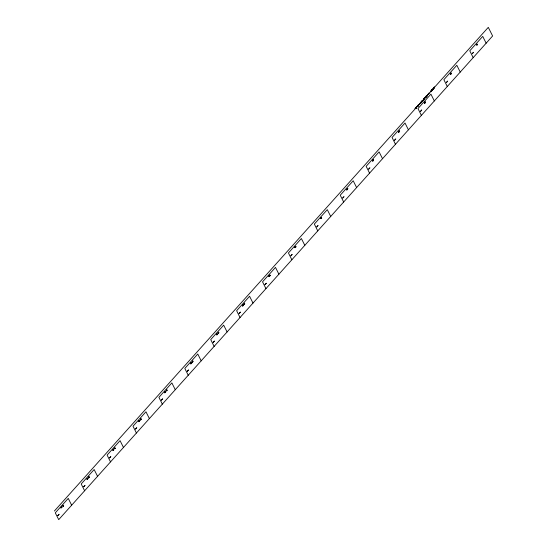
<?xml version="1.0" encoding="UTF-8"?>
<svg xmlns="http://www.w3.org/2000/svg" width="547" height="547" viewBox="0 0 547 547"><rect width="100%" height="100%" fill="white"/><g stroke="black" fill="none" stroke-linecap="round" stroke-linejoin="round"><path stroke-width="0.82" d="M112.921 450.516L113.639 449.196L113.174 449.716M372.616 161.037L372.876 160.558M87.007 479.418L87.862 478.29M346.695 189.946L347.55 188.824M165.023 392.418L165.406 391.837M424.704 102.952L425.094 102.371M425.614 102.159L425.026 102.986L425.498 102.31M242.547 305.541L242.765 305.144M164.743 392.767L165.31 391.905M424.424 103.301L424.992 102.439M190.766 363.283L191.628 362.401M450.461 73.804L451.323 72.922M421.6 102.166L421.983 100.73M425.805 97.421L426.106 96.135M426.065 97.134L427.022 96.033M422.031 101.345L422.66 100.641M426.154 96.751L426.783 96.053M296.016 246.704L295.154 247.203A2.14 0.513 -49.5 0 0 294.983 247.463M164.64 392.349L165.584 391.262M424.328 102.877L425.265 101.797M428.479 94.399L428.766 93.305M428.684 94.323L429.033 92.997M269.11 275.9L269.65 275.271M113.167 450.078L113.749 449.429M295.681 246.376L294.983 247.203M294.936 247.107L295.763 246.191M269.849 275.551L269.637 275.838L270.033 275.073M87.253 478.94L87.705 478.406M346.942 189.467L347.386 188.934M86.918 478.912L88.122 478.023M346.607 189.447L347.803 188.558M416.288 107.212L415.33 108.32M416.582 106.877L416.253 108.06M418.592 105.386L418.27 105.906L418.865 104.641L417.662 105.544L418.277 105.017A1.737 0.417 -49.5 0 1 418.537 105.434L418.564 105.455M164.914 391.987L165.522 391.344M420.554 102.453L419.631 104.19L419.419 103.773M424.595 102.521L425.142 101.913M433.887 87.499L433.156 89.113L432.944 88.689M433.231 89.236L434.079 87.376L434.359 87.841M417.429 105.851L417.648 105.557L417.252 106.398M424.178 98.337L424.499 98.077A1.737 0.417 -49.5 0 1 424.752 98.501L423.809 99.691L425.081 97.708L423.474 99.465M243.312 305.472L243.217 305.616M269.192 275.722L269.821 275.073M242.683 305.247L242.389 306.081L243.018 305.869M373.546 160.305L373.505 160.36M295.202 247.135L294.854 247.34M423.645 98.918L424.226 98.234M424.629 102.904L424.684 102.378M295.086 246.847L295.606 246.314M113.619 449.073L112.914 449.866M373.314 159.594L372.582 160.408M422.831 100.792L423.337 100.245L422.113 100.586M426.961 96.19L427.453 95.65L426.236 95.992M372.999 160.319L373.369 159.956M428.547 94.481L427.487 94.624L427.843 94.214M63.021 506.44L63.664 505.777M88.86 477.627L89.462 477.011M114.781 448.738L115.41 448.048L115.15 448.328M140.729 419.829L141.365 419.18M166.596 390.975L167.245 390.312M217.603 334.19L216.769 335.072M218.369 333.28L219.005 332.631M244.126 304.556L244.769 303.886M418.229 105.954L417.334 106.624M476.854 45.203L477.435 44.56M139.177 421.614L139.635 421.108M398.763 132.203L399.344 131.615M415.973 108.497L416.582 107.821M420.691 103.185L421.108 102.72M434.236 88.088L434.434 87.91M425.71 97.639L426.325 96.956M61.797 506.864L60.854 507.924M321.499 217.378L320.563 218.431L321.075 218.205A1.86 0.451 -49.5 0 1 321.308 218.178M418.264 105.968L417.34 106.733M373.027 160.312L373.464 159.936M268.919 276.467L269.042 276.543A1.422 0.342 -49.5 0 0 269.322 276.44L270.136 275.503M269.835 275.941L270.074 275.497M416.739 106.651L416.452 106.918M87.103 479.466L88.149 478.126M415.337 108.162L414.934 108.614L416.014 108.327M421.73 102.077L422.202 101.551M420.438 102.474L420.93 101.974M433.962 87.397L434.455 86.898M54.385 511.021L488.293 27.35L492.615 35.979L58.707 519.65L55.295 512.84L68.252 498.399L71.657 505.209M61.1 507.766L61.79 506.994A1.908 0.458 -49.5 0 1 61.934 506.843M320.802 218.274L321.499 217.508A1.908 0.458 -49.5 0 1 321.636 217.357M139.095 421.409L138.815 421.723M139.294 421.19L140.073 420.369L138.965 420.834M190.739 363.871L191.867 362.873M398.496 132.306L398.763 131.964M398.961 131.745L399.72 130.89L398.633 131.389M450.427 74.392L451.562 73.394L450.496 73.92M192.236 362.47L193.139 361.458M416.089 107.369L416.417 106.959M434.468 87.876L434.626 87.65M347.372 189.515L347.837 188.674M242.8 305.069L243.347 304.645M422.106 101.605L422.899 100.627M218.609 332.193L218.615 332.938M218.561 332.241L218.185 332.521M450.878 73.154L450.215 74.18M295.407 247.463L295.927 246.847L294.983 247.77M372.835 160.264L373.327 160.018M113.359 450.372L113.899 449.702L113.017 450.578M191.375 362.47L190.52 363.659M114.658 447.931L115.034 448.39M372.938 160.975L373.41 160.483L372.685 161.098M244.167 303.558L244.68 303.065L244.571 303.988M166.452 390.189L166.965 389.696L166.856 390.62M88.737 476.813L89.052 476.54L89.14 477.251M424.875 103.062L424.506 103.39M476.615 44.457L477.155 43.951L477.046 44.875M216.783 334.087L217.323 333.581L217.214 334.504M192.325 361.355L192.865 360.849L192.756 361.772M140.545 419.077L141.085 418.571L140.976 419.494M62.843 505.674L63.384 505.168L63.274 506.091M165.05 392.131L164.736 392.418M347.092 189.747L347.386 189.542L346.784 190M191.819 362.873L190.807 363.399M431.87 89.879L430.892 91.397L432.062 90.44A1.928 0.465 -49.5 0 0 431.911 89.913L431.952 89.852M165.167 392.541L165.789 391.843L164.811 392.862M269.22 276.187L269.664 275.763L269.192 276.228M424.732 102.658L424.417 102.945M61.175 507.732L61.428 507.602A2.906 0.697 -49.5 0 1 62.037 507.541M60.902 507.931L61.401 507.616M399.645 130.979L398.777 131.376L399.036 131.841M139.977 420.424L139.116 420.821L139.369 421.286M242.642 305.855A4.574 1.101 -49.5 0 0 242.677 305.903L242.595 305.759A3.788 0.916 -49.5 0 1 242.553 305.643M486.139 43.192L482.727 36.382L469.777 50.823L473.182 57.633M476.567 44.553L476.84 45.1M460.232 72.074L456.82 65.264L443.87 79.698L447.282 86.508M434.181 87.24L434.434 87.752M432.868 88.778L433.142 89.318M434.325 100.949L430.92 94.139L417.963 108.573L421.375 115.383M420.65 102.323L420.91 102.836M420.575 102.412L420.828 102.918M419.344 103.855L419.611 104.402M408.424 129.824L405.012 123.013L392.062 137.454L395.467 144.264M398.537 131.519L398.818 132.08M382.517 158.698L379.105 151.888L366.155 166.329L369.567 173.139M356.61 187.573L353.205 180.763L340.248 195.204L343.66 202.014M330.709 216.455L327.297 209.645L314.347 224.079L317.752 230.889M304.802 245.329L301.39 238.519L288.44 252.953L291.852 259.763M278.895 274.204L275.49 267.394L262.533 281.828L265.945 288.638M252.994 303.079L249.582 296.269L236.632 310.71L240.037 317.52M244.092 303.667L244.365 304.221M227.087 331.954L223.675 325.144L210.725 339.584L214.137 346.395M218.137 332.617L218.41 333.171M216.735 334.183L217.009 334.73M201.187 360.829L197.775 354.018L184.818 368.459L188.23 375.269M192.27 361.451L192.544 361.998M175.279 389.71L171.867 382.9L158.917 397.334L162.329 404.144M166.37 390.305L166.65 390.852M149.372 418.585L145.96 411.775L133.01 426.209L136.422 433.019M140.497 419.173L140.77 419.72M138.876 420.964L139.157 421.525M123.472 447.46L120.06 440.65L107.109 455.09L110.515 461.9M114.549 448.068L114.829 448.615M97.564 476.334L94.152 469.524L81.202 483.965L84.614 490.775M88.655 476.929L88.935 477.483M62.796 505.77L63.069 506.317M61.38 507.678A1.86 0.451 -49.5 0 1 61.606 507.671M190.869 363.871A2.475 0.595 -49.5 0 0 191.081 363.639L191.614 363.044L191.047 363.427A5.08 1.224 -49.5 0 1 190.855 363.55A1.675 0.403 -49.5 0 1 190.664 363.666M243.319 304.679A2.523 0.609 -49.5 0 1 243.531 305.144M268.939 276.447A2.215 0.533 -49.5 0 1 268.926 276.098M321.192 218.089A2.906 0.697 -49.5 0 1 321.739 218.048M450.564 74.392A2.475 0.595 -49.5 0 0 450.776 74.153L451.309 73.565L450.714 73.961A5.08 1.224 -49.5 0 1 450.55 74.071L450.523 74.091A1.675 0.403 -49.5 0 1 450.359 74.187M57.756 515.684L59.049 514.289L57.756 515.684M83.657 486.809L84.956 485.415L83.657 486.809M109.564 457.935L110.843 456.526L109.564 457.907M135.471 429.06L136.777 427.699L135.471 429.026M161.372 400.178L162.678 398.804L161.379 400.151M187.279 371.304L188.571 369.909L187.286 371.242M213.18 342.429L214.479 341.034L213.193 342.367M239.087 313.554L240.372 312.146L239.087 313.554M264.994 284.679L266.286 283.284L264.994 284.679M290.895 255.798L292.18 254.396L290.901 255.77M316.802 226.923L318.067 225.514L316.809 226.896M342.709 198.048L344.008 196.667L342.716 197.987M368.61 169.173L369.916 167.792L368.623 169.112M394.517 140.299L395.809 138.904L394.524 140.237M420.424 111.424L421.716 110.029L420.424 111.424M446.325 82.542L447.624 81.154L446.325 82.542M472.232 53.668L473.524 52.273L472.232 53.64M431.221 91.458A1.484 0.356 -49.5 0 0 432.486 89.537A1.484 0.356 -49.5 0 0 430.831 90.959A1.484 0.356 -49.5 0 0 431.221 91.458"/></g></svg>
